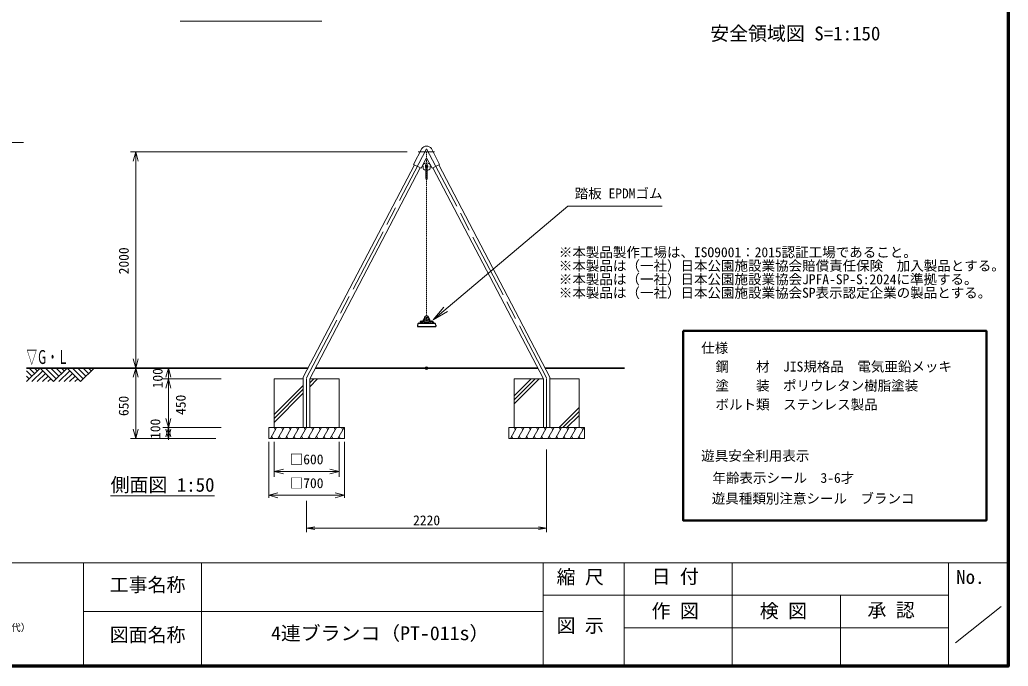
# Model space of a CAD drawing. Units: millimetres at full size, sheet at 1:50, with parts at other scales. Extents: x 750 to 20250, y 750 to 14100.
# Drawn here: x 11108 to 20250, y 750 to 6731 of the extents above; entities that cross this region are included whole.
import ezdxf
from ezdxf.enums import TextEntityAlignment as Align

# ---------------------------------------------------------------- set-up
doc = ezdxf.new("R2010")
doc.units = ezdxf.units.MM
doc.header["$LTSCALE"] = 50
doc.header["$PDMODE"] = 32
doc.header["$PDSIZE"] = 25
doc.linetypes.add('CHAIN', pattern=[18.5, 12, -1.5, 3.5, -1.5])
doc.linetypes.add('USER1', pattern=[0.375, 0.25, -0.125])
doc.layers.add('D-BGD-TXT', color=7, linetype='Continuous')
for name, color, linetype, lineweight in [('D-BMK', 2, 'CHAIN', 13), ('D-STR', 1, 'Continuous', 13), ('D-STR-DIM', 7, 'Continuous', 13), ('D-STR-GL', 1, 'Continuous', 35), ('D-STR-HIDDEN', 1, 'Continuous', 25), ('D-STR-HTXT', 7, 'Continuous', 13), ('D-STR-STR1', 7, 'Continuous', 13), ('D-STR-TXT', 7, 'Continuous', 13), ('D-STR-TXT\u3000文字列', 7, 'Continuous', 13), ('D-STR\u3000構造物外形線', 1, 'Continuous', 25), ('D-TTL', 7, 'Continuous', 70), ('D-TTL-FRAM', 7, 'Continuous', 13), ('D-TTL-FRAM\u3000タイトル枠、凡例図枠', 2, 'Continuous', 50), ('D-TTL-TXT', 7, 'Continuous', 13)]:
    doc.layers.add(name, color=color, linetype=linetype, lineweight=lineweight)
doc.styles.add('ＭＳ ゴシック', font='')
doc.styles.get('ＭＳ ゴシック').set_extended_font_data('MS Gothic')

# ---------------------------------------------------------------- blocks, each defined once
blk = doc.blocks.new('open_arrow')
at = {"color": 0, "linetype": 'Continuous', "lineweight": -2}
blk.add_lwpolyline([(7.5, 1.25), (0, 0), (7.5, -1.25)], dxfattribs=at)

msp = doc.modelspace()

# ---------------------------------------------------------------- linework, layer by layer
at = {"layer": 'D-BMK'}
for p, q in [((13761.4, 3419.1), (14870.79, 5538.54)), ((14792.3, 5508.39), (14944.02, 5508.39)), ((14870.79, 5538.54), (15980.18, 3419.1)), ((13760.79, 3411.66), (13760.79, 2958.39)), ((15980.79, 3411.66), (15980.79, 2958.39)), ((15980.79, 3411.66), (15980.79, 2958.39))]:
    msp.add_line(p, q, dxfattribs=at)
at = {"layer": 'D-STR'}
for p, q in [((14750.37, 5393.66), (14826.86, 5539.8)), ((14914.72, 5539.8), (14991.21, 5393.66)), ((14820.36, 5357.03), (14864.14, 5440.67)), ((14877.43, 5440.67), (14921.21, 5357.03)), ((13730.54, 3425.37), (14758.56, 5389.38)), ((13791.04, 3410.5), (14812.16, 5361.32)), ((14750.37, 5393.66), (14820.36, 5357.03)), ((14837.89, 5368.24), (14839.4, 5377.88)), ((14861.86, 5392.08), (14859.09, 5374.37)), ((14864.29, 5373.29), (14864.29, 5261.29)), ((14877.29, 5261.29), (14877.29, 5373.29)), ((14882.48, 5374.37), (14879.71, 5392.08)), ((14902.17, 5377.88), (14903.68, 5368.24)), ((14921.21, 5357.03), (14991.21, 5393.66)), ((14929.41, 5361.32), (15950.54, 3410.5)), ((14983.01, 5389.38), (16011.04, 3425.37)), ((14955.79, 3893.39), (14785.79, 3893.39)), ((13460.79, 2958.39), (13460.79, 3408.39)), ((13460.79, 3408.39), (13730.54, 3408.39)), ((13730.54, 3425.37), (13730.54, 2958.39)), ((13791.04, 3410.5), (13791.04, 2958.39)), ((13791.04, 3408.39), (14060.79, 3408.39)), ((14060.79, 3408.39), (14060.79, 2958.39)), ((15950.54, 3408.39), (15680.79, 3408.39)), ((15680.79, 3408.39), (15680.79, 2958.39)), ((15950.54, 3410.5), (15950.54, 2958.39)), ((16011.04, 3425.37), (16011.04, 2958.39)), ((16280.79, 3408.39), (16011.04, 3408.39)), ((16280.79, 2958.39), (16280.79, 3408.39)), ((13410.79, 2858.39), (13410.79, 2958.39)), ((13410.79, 2958.39), (14110.79, 2958.39)), ((13410.79, 2958.39), (14110.79, 2958.39)), ((14110.79, 2958.39), (14110.79, 2858.39)), ((16330.79, 2958.39), (15630.79, 2958.39)), ((15630.79, 2958.39), (15630.79, 2858.39)), ((16330.79, 2958.39), (15630.79, 2958.39)), ((16330.79, 2858.39), (16330.79, 2958.39)), ((14110.79, 2858.39), (13410.79, 2858.39)), ((15630.79, 2858.39), (16330.79, 2858.39))]:
    msp.add_line(p, q, dxfattribs=at)
for centre, radius, start, end in [((14870.79, 5508.39), 54, 35.55969, 144.44031), ((14870.79, 5367.08), 40.02, 27.62911, 152.37089), ((14870.79, 5437.2), 7.5, 27.62911, 152.37089), ((14862.59, 5364.38), 25, 171.11242, 261.80615), ((14868.97, 5372.83), 10, 171.11242, 242.05274), ((14870.79, 5421.29), 82.5, 261.80615, 265.4811), ((14870.79, 5373.29), 6.5, 0, 180), ((14872.6, 5372.83), 10, 297.94726, 8.88758), ((14870.79, 5421.29), 82.5, 274.5189, 278.19385), ((14878.98, 5364.38), 25, 278.19385, 8.88758), ((14870.79, 5261.29), 6.5, 180, 0)]:
    msp.add_arc(centre, radius, start, end, dxfattribs=at)
msp.add_point((14870.79, 3508.39), dxfattribs=at)
at = {"layer": 'D-STR-DIM'}
for p, q in [((14692.3, 5508.39), (12130.76, 5508.39)), ((12157.99, 5423.39), (12180.76, 5508.39)), ((12180.76, 5508.39), (12180.76, 3593.39)), ((12180.76, 5508.39), (12203.54, 5423.39)), ((12180.76, 5508.39), (12180.76, 5423.39)), ((12180.76, 3508.39), (12157.99, 3593.39)), ((12203.54, 3593.39), (12180.76, 3508.39)), ((12180.76, 3508.39), (12180.76, 3593.39)), ((12920.79, 3508.39), (12130.76, 3508.39)), ((13412.27, 3508.39), (12130.76, 3508.39)), ((12157.99, 3423.39), (12180.76, 3508.39)), ((12180.76, 3508.39), (12203.54, 3423.39)), ((12180.76, 3508.39), (12180.76, 3423.39)), ((12970.79, 3508.39), (12432.21, 3508.39)), ((12482.21, 3508.39), (12459.43, 3423.39)), ((12482.21, 3408.39), (12482.21, 3508.39)), ((12504.99, 3423.39), (12482.21, 3508.39)), ((12482.21, 3508.39), (12482.21, 3423.39)), ((12180.76, 2893.39), (12180.76, 3423.39)), ((12970.79, 3408.39), (12432.21, 3408.39)), ((12970.79, 3408.39), (12432.21, 3408.39)), ((12459.43, 3323.39), (12482.21, 3408.39)), ((12459.43, 3323.39), (12482.21, 3408.39)), ((12482.21, 3423.39), (12482.21, 3338.39)), ((12482.21, 3408.39), (12504.99, 3323.39)), ((12482.21, 3408.39), (12482.21, 3323.39)), ((12482.21, 3408.39), (12504.99, 3323.39)), ((12482.21, 3408.39), (12482.21, 3323.39)), ((12482.21, 3323.39), (12482.21, 3043.39)), ((12482.21, 3323.39), (12482.21, 3238.39)), ((12482.21, 3043.39), (12482.21, 3128.39)), ((12482.21, 2958.39), (12459.43, 3043.39)), ((12482.21, 2958.39), (12459.43, 3043.39)), ((12482.21, 2993.39), (12482.21, 3078.39)), ((12504.99, 3043.39), (12482.21, 2958.39)), ((12482.21, 2958.39), (12482.21, 3043.39)), ((12504.99, 3043.39), (12482.21, 2958.39)), ((12482.21, 2958.39), (12482.21, 3043.39)), ((12482.21, 2943.39), (12482.21, 3028.39)), ((12180.76, 2858.39), (12157.99, 2943.39)), ((12203.54, 2943.39), (12180.76, 2858.39)), ((12180.76, 2858.39), (12180.76, 2943.39)), ((12920.79, 2958.39), (12432.21, 2958.39)), ((12920.79, 2958.39), (12432.21, 2958.39)), ((12970.79, 2958.39), (12432.21, 2958.39)), ((12459.43, 2873.39), (12482.21, 2958.39)), ((12459.43, 2943.39), (12482.21, 2858.39)), ((12482.21, 2958.39), (12482.21, 2858.39)), ((12482.21, 2958.39), (12504.99, 2873.39)), ((12482.21, 2958.39), (12482.21, 2873.39)), ((12482.21, 2858.39), (12504.99, 2943.39)), ((12482.21, 2858.39), (12482.21, 2943.39)), ((12482.21, 2843.39), (12482.21, 2928.39)), ((12920.79, 2858.39), (12130.76, 2858.39)), ((13410.79, 2826.77), (13410.79, 2308.89)), ((13460.79, 2826.77), (13460.79, 2501.77)), ((14060.79, 2826.77), (14060.79, 2501.77)), ((14110.79, 2826.77), (14110.79, 2308.89)), ((15980.79, 2755.42), (15980.79, 1989.66)), ((13460.79, 2551.77), (13545.79, 2574.54)), ((13975.79, 2574.54), (14060.79, 2551.77)), ((13545.79, 2528.99), (13460.79, 2551.77)), ((13460.79, 2551.77), (13545.79, 2551.77)), ((13545.79, 2551.77), (13975.79, 2551.77)), ((14060.79, 2551.77), (13975.79, 2528.99)), ((14060.79, 2551.77), (13975.79, 2551.77)), ((13410.79, 2331.67), (13495.79, 2354.44)), ((13495.79, 2308.89), (13410.79, 2331.67)), ((13410.79, 2331.67), (13495.79, 2331.67)), ((13495.79, 2331.67), (14025.79, 2331.67)), ((14025.79, 2354.44), (14110.79, 2331.67)), ((14110.79, 2331.67), (14025.79, 2308.89)), ((14110.79, 2331.67), (14025.79, 2331.67)), ((13760.79, 2281.67), (13760.79, 1989.66)), ((13760.79, 2027.16), (15980.79, 2027.16))]:
    msp.add_line(p, q, dxfattribs=at)
at = {"layer": 'D-STR-GL'}
for p, q in [((11170.79, 3508.39), (13773.99, 3508.39)), ((13842.28, 3508.39), (15899.3, 3508.39)), ((15967.58, 3508.39), (16700.04, 3508.39))]:
    msp.add_line(p, q, dxfattribs=at)
at = {"layer": 'D-STR-HIDDEN', "color": 2, "linetype": 'USER1', "lineweight": 13}
msp.add_line((14870.79, 3993.39), (14870.79, 5508.39), dxfattribs=at)
at = {"layer": 'D-STR-HTXT'}
msp.add_line((9580.45, 5596.05), (11143.94, 5596.05), dxfattribs=at)
at = {"layer": 'D-STR-STR1'}
for p, q in [((11170.79, 3383.39), (11295.79, 3508.39)), ((11170.79, 3482.39), (11220.28, 3432.89)), ((11194.28, 3508.39), (11245.03, 3457.64)), ((11220.28, 3383.39), (11320.54, 3483.64)), ((11243.78, 3508.39), (11269.78, 3482.39)), ((11295.79, 3508.39), (11420.79, 3383.39)), ((11345.28, 3508.39), (11445.54, 3408.14)), ((11394.78, 3508.39), (11470.28, 3432.89)), ((11420.79, 3383.39), (11545.79, 3508.39)), ((11444.28, 3508.39), (11495.03, 3457.64)), ((11470.28, 3383.39), (11570.54, 3483.64)), ((11493.78, 3508.39), (11519.78, 3482.39)), ((11545.79, 3508.39), (11670.79, 3383.39)), ((11595.28, 3508.39), (11695.54, 3408.14)), ((11644.78, 3508.39), (11720.28, 3432.89)), ((11670.79, 3383.39), (11795.79, 3508.39)), ((11694.28, 3508.39), (11745.03, 3457.64)), ((11743.78, 3508.39), (11769.78, 3482.39)), ((11170.79, 3432.89), (11195.54, 3408.14)), ((11269.78, 3383.39), (11345.28, 3458.89)), ((11319.28, 3383.39), (11370.03, 3434.15)), ((11368.78, 3383.39), (11394.78, 3409.4)), ((11519.78, 3383.39), (11595.28, 3458.89)), ((11569.28, 3383.39), (11620.03, 3434.15)), ((11618.78, 3383.39), (11644.78, 3409.4)), ((13791.04, 3372.79), (13826.64, 3408.39)), ((13791.04, 3336.54), (13862.89, 3408.39)), ((15680.79, 3250.36), (15838.81, 3408.39)), ((15680.79, 3214.11), (15875.06, 3408.39)), ((15680.79, 3177.86), (15911.31, 3408.39)), ((13460.79, 3078.79), (13730.54, 3348.54)), ((13460.79, 3042.54), (13730.54, 3312.29)), ((13460.79, 3006.29), (13730.54, 3276.04)), ((16095.92, 2958.39), (16280.79, 3143.26)), ((16132.17, 2958.39), (16280.79, 3107.01)), ((16168.42, 2958.39), (16280.79, 3070.76)), ((13483.38, 2958.39), (13425.65, 2858.39)), ((13471.83, 2938.39), (13460.29, 2958.39)), ((13552.66, 2958.39), (13494.93, 2858.39)), ((13541.12, 2938.39), (13529.57, 2958.39)), ((13621.95, 2958.39), (13564.21, 2858.39)), ((13610.4, 2938.39), (13598.85, 2958.39)), ((13691.23, 2958.39), (13633.49, 2858.39)), ((13679.68, 2938.39), (13668.13, 2958.39)), ((13760.51, 2958.39), (13702.77, 2858.39)), ((13748.96, 2938.39), (13737.42, 2958.39)), ((13829.79, 2958.39), (13772.06, 2858.39)), ((13818.24, 2938.39), (13806.7, 2958.39)), ((13899.07, 2958.39), (13841.34, 2858.39)), ((13887.53, 2938.39), (13875.98, 2958.39)), ((13968.36, 2958.39), (13910.62, 2858.39)), ((13956.81, 2938.39), (13945.26, 2958.39)), ((14037.64, 2958.39), (13979.9, 2858.39)), ((14026.09, 2938.39), (14014.54, 2958.39)), ((14106.92, 2958.39), (14049.19, 2858.39)), ((14095.37, 2938.39), (14083.83, 2958.39)), ((15703.38, 2958.39), (15645.65, 2858.39)), ((15691.83, 2938.39), (15680.29, 2958.39)), ((15772.66, 2958.39), (15714.93, 2858.39)), ((15761.12, 2938.39), (15749.57, 2958.39)), ((15841.95, 2958.39), (15784.21, 2858.39)), ((15830.4, 2938.39), (15818.85, 2958.39)), ((15911.23, 2958.39), (15853.49, 2858.39)), ((15899.68, 2938.39), (15888.13, 2958.39)), ((15980.51, 2958.39), (15922.77, 2858.39)), ((15968.96, 2938.39), (15957.42, 2958.39)), ((16049.79, 2958.39), (15992.06, 2858.39)), ((16038.24, 2938.39), (16026.7, 2958.39)), ((16119.07, 2958.39), (16061.34, 2858.39)), ((16107.53, 2938.39), (16095.98, 2958.39)), ((16188.36, 2958.39), (16130.62, 2858.39)), ((16176.81, 2938.39), (16165.26, 2958.39)), ((16257.64, 2958.39), (16199.9, 2858.39)), ((16246.09, 2938.39), (16234.54, 2958.39)), ((16326.92, 2958.39), (16269.19, 2858.39)), ((16315.37, 2938.39), (16303.83, 2958.39)), ((13448.74, 2858.39), (13437.19, 2878.39)), ((13518.02, 2858.39), (13506.48, 2878.39)), ((13575.76, 2878.39), (13587.3, 2858.39)), ((13656.59, 2858.39), (13645.04, 2878.39)), ((13725.87, 2858.39), (13714.32, 2878.39)), ((13795.15, 2858.39), (13783.6, 2878.39)), ((13864.43, 2858.39), (13852.89, 2878.39)), ((13933.72, 2858.39), (13922.17, 2878.39)), ((13991.45, 2878.39), (14003, 2858.39)), ((14072.28, 2858.39), (14060.73, 2878.39)), ((15668.74, 2858.39), (15657.19, 2878.39)), ((15738.02, 2858.39), (15726.48, 2878.39)), ((15795.76, 2878.39), (15807.3, 2858.39)), ((15876.59, 2858.39), (15865.04, 2878.39)), ((15945.87, 2858.39), (15934.32, 2878.39)), ((16015.15, 2858.39), (16003.6, 2878.39)), ((16084.43, 2858.39), (16072.89, 2878.39)), ((16153.72, 2858.39), (16142.17, 2878.39)), ((16211.45, 2878.39), (16223, 2858.39)), ((16292.28, 2858.39), (16280.73, 2878.39))]:
    msp.add_line(p, q, dxfattribs=at)
at = {"layer": 'D-STR-TXT'}
msp.add_line((11947.85, 2326.16), (12910.35, 2326.16), dxfattribs=at)
msp.add_lwpolyline([(14931.92, 3955.49), (16176.56, 5006.88), (17049.49, 5006.88), (16623.02, 5006.88)], dxfattribs=at)
at = {"layer": 'D-STR-TXT\u3000文字列'}
msp.add_line((12590.32, 6719.31), (13902.82, 6719.31), dxfattribs=at)
at = {"layer": 'D-STR\u3000構造物外形線'}
for p, q in [((14809.79, 3935.39), (14809.79, 3925.39)), ((14809.79, 3935.39), (14809.79, 3925.39)), ((14809.79, 3935.39), (14809.79, 3925.39)), ((14830.79, 3936.39), (14810.79, 3936.39)), ((14812.04, 3937.52), (14812.04, 3936.39)), ((14815.79, 3936.39), (14812.04, 3936.39)), ((14820.79, 3936.39), (14815.79, 3936.39)), ((14820.79, 3941.89), (14816.41, 3941.89)), ((14817.32, 3938.77), (14817.32, 3941.89)), ((14820.79, 3938.77), (14817.32, 3938.77)), ((14817.32, 3938.77), (14820.79, 3936.77)), ((14818.01, 3938.77), (14818.01, 3941.89)), ((14818.36, 3938.77), (14818.36, 3941.89)), ((14819.05, 3938.77), (14819.05, 3941.89)), ((14820.44, 3938.77), (14820.44, 3941.89)), ((14820.79, 3941.89), (14825.16, 3941.89)), ((14820.79, 3938.77), (14824.25, 3938.77)), ((14824.25, 3938.77), (14820.79, 3936.77)), ((14820.79, 3936.39), (14825.79, 3936.39)), ((14821.13, 3938.77), (14821.13, 3941.89)), ((14822.52, 3938.77), (14822.52, 3941.89)), ((14823.21, 3938.77), (14823.21, 3941.89)), ((14823.56, 3938.77), (14823.56, 3941.89)), ((14824.25, 3938.77), (14824.25, 3941.89)), ((14825.79, 3936.39), (14829.54, 3936.39)), ((14829.54, 3937.52), (14829.54, 3936.39)), ((14833.83, 3934.39), (14832.79, 3934.39)), ((14892.82, 3934.39), (14848.54, 3934.39)), ((14907.75, 3934.39), (14908.79, 3934.39)), ((14930.79, 3936.39), (14910.79, 3936.39)), ((14912.04, 3937.52), (14912.04, 3936.39)), ((14915.79, 3936.39), (14912.04, 3936.39)), ((14920.79, 3936.39), (14915.79, 3936.39)), ((14920.79, 3941.89), (14916.41, 3941.89)), ((14917.32, 3938.77), (14917.32, 3941.89)), ((14920.79, 3938.77), (14917.32, 3938.77)), ((14917.32, 3938.77), (14920.79, 3936.77)), ((14918.01, 3938.77), (14918.01, 3941.89)), ((14918.36, 3938.77), (14918.36, 3941.89)), ((14919.05, 3938.77), (14919.05, 3941.89)), ((14920.44, 3938.77), (14920.44, 3941.89)), ((14920.79, 3941.89), (14925.16, 3941.89)), ((14920.79, 3938.77), (14924.25, 3938.77)), ((14924.25, 3938.77), (14920.79, 3936.77)), ((14920.79, 3936.39), (14925.79, 3936.39)), ((14921.13, 3938.77), (14921.13, 3941.89)), ((14922.52, 3938.77), (14922.52, 3941.89)), ((14923.21, 3938.77), (14923.21, 3941.89)), ((14923.56, 3938.77), (14923.56, 3941.89)), ((14924.25, 3938.77), (14924.25, 3941.89)), ((14925.79, 3936.39), (14929.54, 3936.39)), ((14929.54, 3937.52), (14929.54, 3936.39)), ((14931.79, 3935.39), (14931.79, 3925.39)), ((14785.79, 3906.89), (14785.79, 3893.39)), ((14785.79, 3893.39), (14955.79, 3893.39)), ((14798.18, 3925.39), (14943.39, 3925.39)), ((14955.79, 3906.89), (14955.79, 3893.39))]:
    msp.add_line(p, q, dxfattribs=at)
for centre, radius, start, end in [((14810.79, 3935.39), 1, 90, 180), ((14816.41, 3937.52), 4.38, 90, 180), ((14825.16, 3937.52), 4.38, 0, 90), ((14830.79, 3935.39), 1, 0, 90), ((14832.79, 3935.39), 1, 180, 270), ((14833.83, 3936.39), 2, 270, 357.75253), ((14884.79, 3934.39), 49, 166.93793, 177.75253), ((14875.05, 3936.65), 39, 133.3332, 166.93793), ((14848.76, 3938.39), 4, 173.66481, 270), ((14884.79, 3934.39), 40.25, 166.93793, 173.66481), ((14875.05, 3936.65), 30.25, 140.2535, 166.93793), ((14842.79, 3970.84), 8, 313.3332, 1.13227), ((14870.79, 3971.39), 20, 90, 181.13227), ((14854.86, 3953.44), 4, 48.43143, 140.2535), ((14870.79, 3971.39), 20, 228.43143, 311.56857), ((14870.79, 3971.39), 8, 90, 86.13677), ((14870.79, 3971.39), 20, 358.86773, 90), ((14886.71, 3953.44), 4, 39.7465, 131.56857), ((14866.53, 3936.65), 30.25, 13.06207, 39.7465), ((14898.78, 3970.84), 8, 178.86773, 226.6668), ((14892.82, 3938.39), 4, 270, 6.33519), ((14866.53, 3936.65), 39, 13.06207, 46.6668), ((14856.79, 3934.39), 40.25, 6.33519, 13.06207), ((14856.79, 3934.39), 49, 2.24747, 13.06207), ((14907.75, 3936.39), 2, 182.24747, 270), ((14908.79, 3935.39), 1, 270, 0), ((14910.79, 3935.39), 1, 90, 180), ((14916.41, 3937.52), 4.38, 90, 180), ((14925.16, 3937.52), 4.38, 0, 90), ((14930.79, 3935.39), 1, 0, 90), ((14805.79, 3906.89), 20, 112.32144, 180), ((14935.79, 3906.89), 20, 0, 67.67856)]:
    msp.add_arc(centre, radius, start, end, dxfattribs=at)
at = {"layer": 'D-TTL'}
msp.add_lwpolyline([(750, 750), (750, 14100), (20250, 14100), (20250, 750)], close=True, dxfattribs=at)
at = {"layer": 'D-TTL-FRAM'}
for p, q in [((750, 1706.1), (20250, 1706.1)), ((15948.06, 1706.1), (15948.06, 750)), ((16698.06, 1706.1), (16698.06, 750)), ((17698.06, 750), (17698.06, 1706.1)), ((19698.06, 1706.1), (19698.06, 750)), ((16698.06, 1406.1), (15948.06, 1406.1)), ((16698.06, 1406.1), (19698.06, 1406.1)), ((18698.06, 1406.1), (18698.06, 750)), ((19763.32, 967.35), (20183.32, 1303.35)), ((15948.06, 1256.1), (11698.06, 1256.1)), ((19698.06, 1106.1), (16698.06, 1106.1))]:
    msp.add_line(p, q, dxfattribs=at)
at = {"layer": 'D-TTL-FRAM\u3000タイトル枠、凡例図枠'}
msp.add_lwpolyline([(17242.38, 3852.48), (20048.61, 3852.48), (20048.61, 2099.9), (17242.38, 2099.9)], close=True, dxfattribs=at)
at = {"layer": 'D-TTL-TXT'}
for p, q in [((11698.06, 1706.1), (11698.06, 750)), ((12789.89, 750), (12789.89, 1706.1))]:
    msp.add_line(p, q, dxfattribs=at)

# ---------------------------------------------------------------- block references
at = {"layer": 'D-STR-DIM', "xscale": 10, "yscale": 10}
msp.add_blockref('open_arrow', (13760.79, 2027.16), dxfattribs=at)
at = {"layer": 'D-STR-DIM', "xscale": 10, "yscale": 10, "rotation": 180}
msp.add_blockref('open_arrow', (15980.79, 2027.16), dxfattribs=at)
at = {"layer": 'D-STR-TXT', "xscale": 20, "yscale": 20, "rotation": 40.2}
msp.add_blockref('open_arrow', (14931.92, 3955.49), dxfattribs=at)

# ---------------------------------------------------------------- texts
at = {"layer": 'D-BGD-TXT', "style": 'ＭＳ ゴシック', "width": 1.05}
msp.add_text('4連ブランコ（PT-011s）', height=128.3, dxfattribs=at).set_placement((13431.62, 952.92), align=Align.BOTTOM_LEFT)
at = {"layer": 'D-STR-DIM', "style": 'ＭＳ ゴシック'}
for s, p in [('2000', (12069.86, 4501.06)), ('100', (12383.14, 3414.53)), ('650', (12068.26, 3158.39)), ('450', (12596.79, 3168.77)), ('100', (12361.49, 2946.7))]:
    msp.add_text(s, height=91.64, rotation=90, dxfattribs=at).set_placement(p, align=Align.MIDDLE_CENTER)
for s, p in [('□600', (13760.79, 2664.27)), ('□700', (13760.79, 2444.17))]:
    msp.add_text(s, height=91.64, dxfattribs=at).set_placement(p, align=Align.MIDDLE_CENTER)
msp.add_text('2220', height=91.64, dxfattribs=at).set_placement((14870.79, 2027.16), align=Align.BOTTOM_CENTER)
at = {"layer": 'D-STR-TXT', "style": 'ＭＳ ゴシック'}
for s, height, p in [('安全領域図 S=1:150', 128.3, (17493.99, 6502.07)), ('踏板 EPDMゴム', 91.64, (16240.95, 5051.27)), ('側面図 1:50', 128.3, (11947.85, 2326.16))]:
    msp.add_text(s, height=height, dxfattribs=at).set_placement(p, align=Align.BOTTOM_LEFT)
at = {"layer": 'D-STR-TXT', "style": 'ＭＳ ゴシック', "width": 0.55}
msp.add_text('▽Ｇ・Ｌ', height=128.3, dxfattribs=at).set_placement((11170.79, 3508.39), align=Align.BOTTOM_LEFT)
at = {"layer": 'D-STR-TXT\u3000文字列', "style": 'ＭＳ ゴシック'}
for s, p in [('※本製品製作工場は、ISO9001：2015認証工場であること。', (16093.61, 4507.14)), ('※本製品は（一社）日本公園施設業協会賠償責任保険\u3000加入製品とする。\u3000', (16093.61, 4382.14)), ('※本製品は（一社）日本公園施設業協会JPFA-SP-S:2024に準拠する。', (16093.61, 4257.14)), ('※本製品は（一社）日本公園施設業協会SP表示認定企業の製品とする。', (16093.61, 4132.14)), ('仕様', (17410.58, 3621.49)), ('\u3000鋼\u3000\u3000材\u3000JIS規格品\u3000電気亜鉛メッキ', (17417.56, 3449.37)), ('\u3000塗\u3000\u3000装\u3000ポリウレタン樹脂塗装', (17417.56, 3273.31)), ('\u3000ボルト類\u3000ステンレス製品', (17417.56, 3098.01)), ('遊具安全利用表示', (17410.58, 2623.49)), ('   年齢表示シール  3-6才', (17327, 2419.31)), ('   遊具種類別注意シール  ブランコ', (17321.41, 2228.36))]:
    msp.add_text(s, height=91.64, dxfattribs=at).set_placement(p, align=Align.BOTTOM_LEFT)
at = {"layer": 'D-TTL-TXT', "style": 'ＭＳ ゴシック'}
for s, height, p in [('縮 尺', 128.3, (16072.83, 1473.28)), ('日 付', 128.3, (16951.54, 1478.32)), ('工事名称', 128.3, (11940.4, 1401.52)), ('No.', 128.3, (19769.09, 1473.28)), ('作 図', 128.3, (16951.54, 1159.45)), ('検 図', 128.3, (17952.26, 1159.45)), ('承 認', 128.3, (18947.83, 1166.95)), ('図 示', 128.3, (16072.83, 1024.36)), ('TEL （0776） 56-2310 （代）', 65.98, (9993.99, 1054.94)), ('図面名称', 128.3, (11940.4, 938.5))]:
    msp.add_text(s, height=height, dxfattribs=at).set_placement(p, align=Align.BOTTOM_LEFT)

doc.saveas('drawing.dxf')
